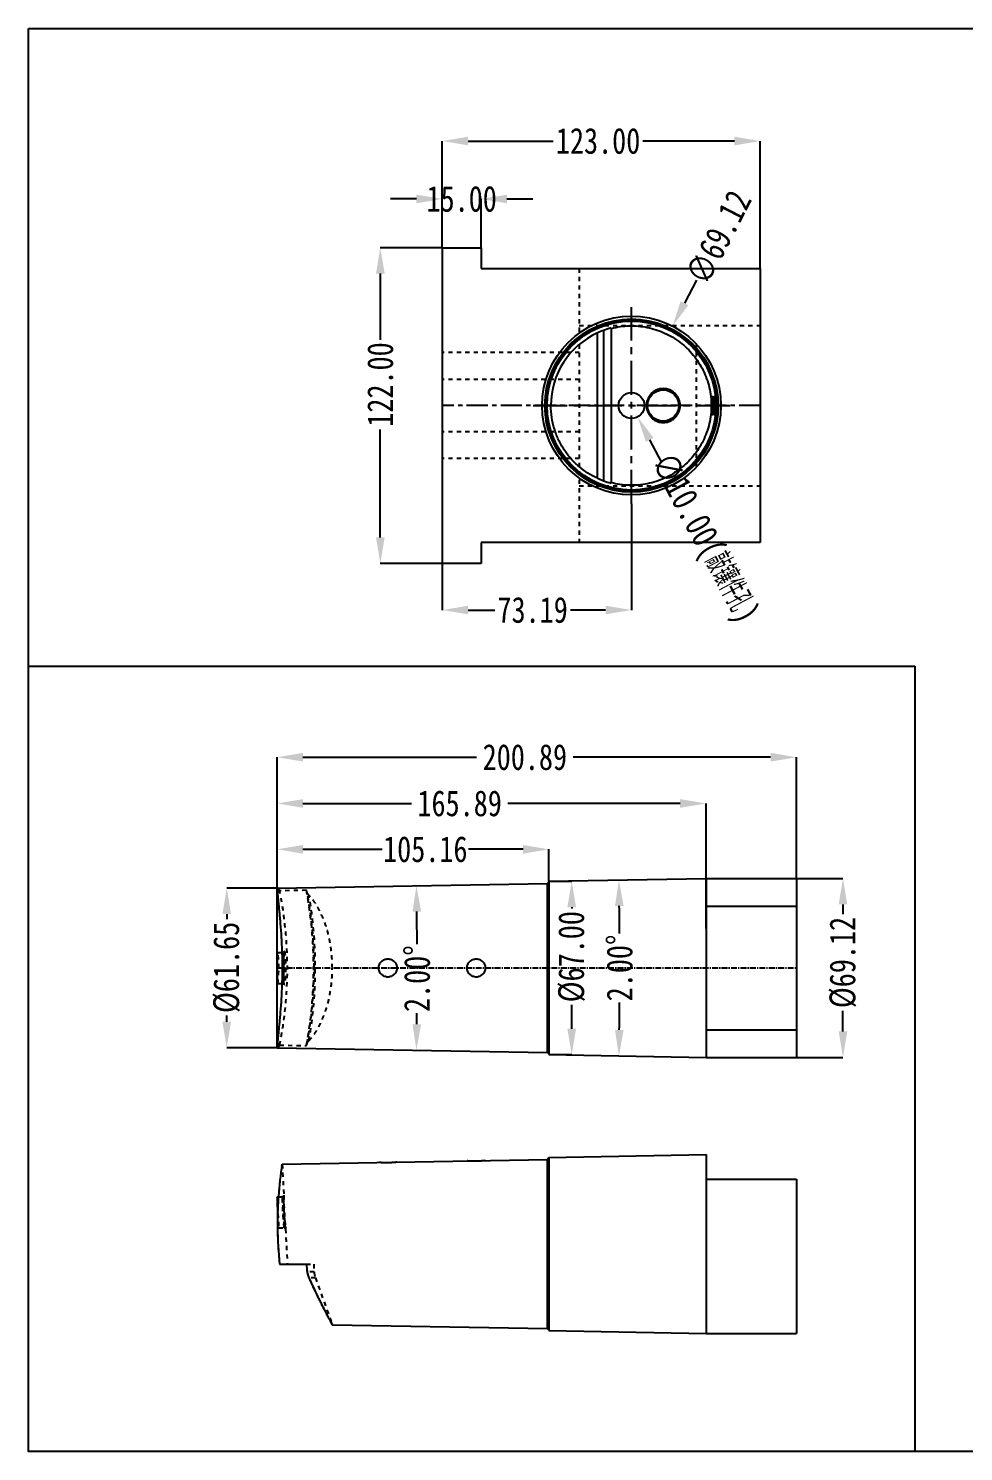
# Model space of a CAD drawing. Header units: millimetres. Extents: x 547 to 3706, y -10485 to 2068.
# Drawn here: x 1062 to 1424, y -6624 to -6074 of the extents above; entities that cross this region are included whole.
import ezdxf

# ---------------------------------------------------------------- set-up
doc = ezdxf.new("R2010")
doc.units = ezdxf.units.MM
doc.header["$LTSCALE"] = 16.335
doc.header["$PDMODE"] = 3
doc.header["$PDSIZE"] = 0.3125
doc.linetypes.add('CENTER', pattern=[0.6, 0.375, -0.075, 0.075, -0.075])
doc.linetypes.add('HIDDEN', pattern=[0.2, 0.1, -0.1])
doc.layers.get('0').update_dxf_attribs({"linetype": 'CONTINUOUS'})
doc.layers.get('Defpoints').update_dxf_attribs({"linetype": 'CONTINUOUS'})
doc.layers.add('DEFAULT_2', color=8, linetype='HIDDEN')
doc.styles.get("Standard").update_dxf_attribs({"font": 'txt', "width": 0.8})
doc.dimstyles.new('11', dxfattribs={"dimtxt": 10, "dimasz": 10, "dimexe": 0, "dimexo": 0, "dimgap": 0, "dimtad": 0, "dimzin": 0, "dimdsep": 46, "dimtxsty": 'Standard', "dimcen": 0, "dimclrd": 4, "dimclre": 4, "dimclrt": 6, "dimazin": 0, "dimtfac": 1, "dimtofl": 0, "dimtmove": 0, "dimatfit": 3, "dimfxl": 0, "dimtolj": 1, "dimtzin": 0, "dimarcsym": 0})

# ---------------------------------------------------------------- blocks, each defined once
blk = doc.blocks.new('*D340')
at = {"color": 4, "lineweight": -2}
for p, q in [((1158.15, -6406.15), (1138.68, -6406.15)), ((1138.68, -6416.15), (1138.68, -6418.09)), ((1138.68, -6457.8), (1138.68, -6455.42)), ((1158.15, -6467.8), (1138.68, -6467.8))]:
    blk.add_line(p, q, dxfattribs=at)
at = {"color": 4}
for points in [[(1137.01, -6416.15), (1140.34, -6416.15), (1138.68, -6406.15)], [(1137.01, -6457.8), (1140.34, -6457.8), (1138.68, -6467.8)]]:
    blk.add_solid(points, dxfattribs=at)
at = {"layer": 'Defpoints', "color": 0}
for p in [(1138.68, -6406.15), (1158.15, -6406.15), (1158.15, -6467.8)]:
    blk.add_point(p, dxfattribs=at)
at = {"color": 6, "insert": (1138.68, -6436.76), "char_height": 10, "attachment_point": 5, "rotation": 90}
blk.add_mtext('\\A1;%%c61.65', dxfattribs=at)
blk = doc.blocks.new('*D341')
at = {"color": 4, "lineweight": -2}
for p, q in [((1158.15, -6406.15), (1158.15, -6391.11)), ((1168.15, -6391.11), (1198.81, -6391.11)), ((1253.31, -6391.11), (1232.14, -6391.11)), ((1263.31, -6403.48), (1263.31, -6391.11))]:
    blk.add_line(p, q, dxfattribs=at)
at = {"color": 4}
for points in [[(1168.15, -6389.45), (1168.15, -6392.78), (1158.15, -6391.11)], [(1253.31, -6389.45), (1253.31, -6392.78), (1263.31, -6391.11)]]:
    blk.add_solid(points, dxfattribs=at)
at = {"layer": 'Defpoints', "color": 0}
for p in [(1263.31, -6391.11), (1263.31, -6403.48), (1158.15, -6406.15)]:
    blk.add_point(p, dxfattribs=at)
at = {"color": 6, "insert": (1215.48, -6391.11), "char_height": 10, "attachment_point": 5}
blk.add_mtext('\\A1;105.16', dxfattribs=at)
blk = doc.blocks.new('*D342')
at = {"color": 4, "lineweight": -2}
for p, q in [((1158.15, -6403.38), (1158.15, -6373.39)), ((1168.15, -6373.39), (1210.09, -6373.39)), ((1314.05, -6373.39), (1247.42, -6373.39)), ((1324.05, -6421.7), (1324.05, -6373.39))]:
    blk.add_line(p, q, dxfattribs=at)
at = {"color": 4}
for points in [[(1168.15, -6371.72), (1168.15, -6375.05), (1158.15, -6373.39)], [(1314.05, -6371.72), (1314.05, -6375.05), (1324.05, -6373.39)]]:
    blk.add_solid(points, dxfattribs=at)
at = {"layer": 'Defpoints', "color": 0}
for p in [(1324.05, -6373.39), (1158.15, -6403.38), (1324.05, -6421.7)]:
    blk.add_point(p, dxfattribs=at)
at = {"color": 6, "insert": (1228.76, -6373.39), "char_height": 10, "attachment_point": 5}
blk.add_mtext('\\A1;165.89', dxfattribs=at)
blk = doc.blocks.new('*D343')
at = {"color": 4, "lineweight": -2}
for p, q in [((1158.15, -6398.63), (1158.15, -6355.51)), ((1168.15, -6355.51), (1235.31, -6355.51)), ((1349.05, -6355.51), (1272.64, -6355.51)), ((1359.05, -6402.42), (1359.05, -6355.51))]:
    blk.add_line(p, q, dxfattribs=at)
at = {"color": 4}
for points in [[(1168.15, -6353.84), (1168.15, -6357.18), (1158.15, -6355.51)], [(1349.05, -6353.84), (1349.05, -6357.18), (1359.05, -6355.51)]]:
    blk.add_solid(points, dxfattribs=at)
at = {"layer": 'Defpoints', "color": 0}
for p in [(1359.05, -6355.51), (1158.15, -6398.63), (1359.05, -6402.42)]:
    blk.add_point(p, dxfattribs=at)
at = {"color": 6, "insert": (1253.98, -6355.51), "char_height": 10, "attachment_point": 5}
blk.add_mtext('\\A1;200.89', dxfattribs=at)
blk = doc.blocks.new('*D344')
at = {"color": 4, "lineweight": -2}
for start, end in [(0.28909, 0.68523), (359.31477, 359.4497)]:
    blk.add_arc((-607.92, -6436.98), 1820.24, start, end, dxfattribs=at)
at = {"color": 4}
for points in [[(1210.52, -6415.23), (1213.85, -6415.18), (1212.04, -6405.21)], [(1213.85, -6458.77), (1210.52, -6458.72), (1212.04, -6468.74)]]:
    blk.add_solid(points, dxfattribs=at)
at = {"layer": 'Defpoints', "color": 0}
for p in [(1158.15, -6406.15), (1262.71, -6404.32), (1212.29, -6426.39), (1158.15, -6467.8), (1262.71, -6469.63)]:
    blk.add_point(p, dxfattribs=at)
at = {"color": 6, "insert": (1212.31, -6441.12), "char_height": 10, "attachment_point": 5, "rotation": 89.8694}
blk.add_mtext('\\A1;2.00°', dxfattribs=at)
blk = doc.blocks.new('*D345')
at = {"color": 4, "lineweight": -2}
for start, end in [(0.39246, 0.70566), (359.29434, 359.60754)]:
    blk.add_arc((-655.9, -6436.98), 1946.56, start, end, dxfattribs=at)
at = {"color": 4}
for points in [[(1288.84, -6413.03), (1292.18, -6412.98), (1290.36, -6403)], [(1292.18, -6460.97), (1288.84, -6460.92), (1290.36, -6470.95)]]:
    blk.add_solid(points, dxfattribs=at)
at = {"layer": 'Defpoints', "color": 0}
for p in [(1263.31, -6403.48), (1324.05, -6402.41), (1290.62, -6448.3), (1263.31, -6470.48), (1324.05, -6471.54)]:
    blk.add_point(p, dxfattribs=at)
at = {"color": 6, "insert": (1290.66, -6436.98), "char_height": 10, "attachment_point": 5, "rotation": 90}
blk.add_mtext('\\A1;2.00°', dxfattribs=at)
blk = doc.blocks.new('*D346')
at = {"color": 4, "lineweight": -2}
for p, q in [((1349.4, -6402.41), (1377.02, -6402.41)), ((1377.02, -6412.41), (1377.02, -6416.2)), ((1377.02, -6461.54), (1377.02, -6453.54)), ((1352.85, -6471.54), (1377.02, -6471.54))]:
    blk.add_line(p, q, dxfattribs=at)
at = {"color": 4}
for points in [[(1375.36, -6412.41), (1378.69, -6412.41), (1377.02, -6402.41)], [(1375.36, -6461.54), (1378.69, -6461.54), (1377.02, -6471.54)]]:
    blk.add_solid(points, dxfattribs=at)
at = {"layer": 'Defpoints', "color": 0}
for p in [(1349.4, -6402.41), (1352.85, -6471.54), (1377.02, -6471.54)]:
    blk.add_point(p, dxfattribs=at)
at = {"color": 6, "insert": (1377.02, -6434.87), "char_height": 10, "attachment_point": 5, "rotation": 90}
blk.add_mtext('\\A1;%%c69.12', dxfattribs=at)
blk = doc.blocks.new('*D347')
at = {"color": 4, "lineweight": -2}
for p, q in [((1263.31, -6403.48), (1272.1, -6403.48)), ((1272.1, -6413.48), (1272.1, -6413.96)), ((1272.1, -6460.48), (1272.1, -6451.29)), ((1263.31, -6470.48), (1272.1, -6470.48))]:
    blk.add_line(p, q, dxfattribs=at)
at = {"color": 4}
for points in [[(1270.44, -6413.48), (1273.77, -6413.48), (1272.1, -6403.48)], [(1270.44, -6460.48), (1273.77, -6460.48), (1272.1, -6470.48)]]:
    blk.add_solid(points, dxfattribs=at)
at = {"layer": 'Defpoints', "color": 0}
for p in [(1263.31, -6403.48), (1263.31, -6470.48), (1272.1, -6470.48)]:
    blk.add_point(p, dxfattribs=at)
at = {"color": 6, "insert": (1272.1, -6432.63), "char_height": 10, "attachment_point": 5, "rotation": 90}
blk.add_mtext('\\A1;%%c67.00', dxfattribs=at)
blk = doc.blocks.new('*D436')
at = {"color": 4, "lineweight": -2}
blk.add_line((1320.31, -6171.1), (1315.71, -6179.98), dxfattribs=at)
at = {"color": 4}
blk.add_solid([(1314.23, -6179.22), (1317.19, -6180.75), (1311.11, -6188.87)], dxfattribs=at)
at = {"layer": 'Defpoints', "color": 0}
for p in [(1311.11, -6188.87), (1279.35, -6250.26)]:
    blk.add_point(p, dxfattribs=at)
at = {"color": 6, "insert": (1328.88, -6154.52), "char_height": 10, "attachment_point": 5, "rotation": 62.642}
blk.add_mtext('\\A1;∅69.12', dxfattribs=at)
blk = doc.blocks.new('*D437')
at = {"color": 4, "lineweight": -2}
for p, q in [((1212.04, -6139.69), (1202.04, -6139.69)), ((1222.04, -6158.56), (1222.04, -6139.69)), ((1237.04, -6158.56), (1237.04, -6139.69)), ((1247.04, -6139.69), (1257.04, -6139.69))]:
    blk.add_line(p, q, dxfattribs=at)
at = {"color": 4}
for points in [[(1212.04, -6138.02), (1212.04, -6141.35), (1222.04, -6139.69)], [(1247.04, -6138.02), (1247.04, -6141.35), (1237.04, -6139.69)]]:
    blk.add_solid(points, dxfattribs=at)
at = {"layer": 'Defpoints', "color": 0}
for p in [(1237.04, -6139.69), (1222.04, -6158.56), (1237.04, -6158.56)]:
    blk.add_point(p, dxfattribs=at)
at = {"color": 6, "insert": (1229.54, -6139.69), "char_height": 10, "attachment_point": 5}
blk.add_mtext('\\A1;15.00', dxfattribs=at)
blk = doc.blocks.new('*D438')
at = {"color": 4, "lineweight": -2}
for p, q in [((1222.04, -6153.56), (1222.04, -6117.29)), ((1232.04, -6117.29), (1264.98, -6117.29)), ((1335.04, -6117.29), (1299.65, -6117.29)), ((1345.04, -6166.56), (1345.04, -6117.29))]:
    blk.add_line(p, q, dxfattribs=at)
at = {"color": 4}
for points in [[(1232.04, -6115.63), (1232.04, -6118.96), (1222.04, -6117.29)], [(1335.04, -6115.63), (1335.04, -6118.96), (1345.04, -6117.29)]]:
    blk.add_solid(points, dxfattribs=at)
at = {"layer": 'Defpoints', "color": 0}
for p in [(1345.04, -6117.29), (1222.04, -6153.56), (1345.04, -6166.56)]:
    blk.add_point(p, dxfattribs=at)
at = {"color": 6, "insert": (1282.31, -6117.29), "char_height": 10, "attachment_point": 5}
blk.add_mtext('\\A1;123.00', dxfattribs=at)
blk = doc.blocks.new('*D439')
at = {"color": 4, "lineweight": -2}
for p, q in [((1222.04, -6158.56), (1198.08, -6158.56)), ((1198.08, -6168.56), (1198.08, -6194.09)), ((1198.08, -6270.56), (1198.08, -6228.75)), ((1222.04, -6280.56), (1198.08, -6280.56))]:
    blk.add_line(p, q, dxfattribs=at)
at = {"color": 4}
for points in [[(1196.41, -6168.56), (1199.75, -6168.56), (1198.08, -6158.56)], [(1196.41, -6270.56), (1199.75, -6270.56), (1198.08, -6280.56)]]:
    blk.add_solid(points, dxfattribs=at)
at = {"layer": 'Defpoints', "color": 0}
for p in [(1222.04, -6158.56), (1198.08, -6280.56), (1222.04, -6280.56)]:
    blk.add_point(p, dxfattribs=at)
at = {"color": 6, "insert": (1198.08, -6211.42), "char_height": 10, "attachment_point": 5, "rotation": 90}
blk.add_mtext('\\A1;122.00', dxfattribs=at)
blk = doc.blocks.new('*D440')
at = {"color": 4, "lineweight": -2}
for p, q in [((1295.23, -6257.58), (1295.23, -6298.61)), ((1222.04, -6266.72), (1222.04, -6298.61)), ((1232.04, -6298.61), (1242.32, -6298.61)), ((1285.23, -6298.61), (1271.66, -6298.61))]:
    blk.add_line(p, q, dxfattribs=at)
at = {"color": 4}
for points in [[(1232.04, -6296.94), (1232.04, -6300.27), (1222.04, -6298.61)], [(1285.23, -6296.94), (1285.23, -6300.27), (1295.23, -6298.61)]]:
    blk.add_solid(points, dxfattribs=at)
at = {"layer": 'Defpoints', "color": 0}
for p in [(1295.23, -6257.58), (1222.04, -6266.72), (1222.04, -6298.61)]:
    blk.add_point(p, dxfattribs=at)
at = {"color": 6, "insert": (1256.99, -6298.61), "char_height": 10, "attachment_point": 5}
blk.add_mtext('\\A1;73.19', dxfattribs=at)
blk = doc.blocks.new('*D441')
at = {"color": 4, "lineweight": -2}
blk.add_line((1306.98, -6241.63), (1302.28, -6232.8), dxfattribs=at)
at = {"color": 4}
blk.add_solid([(1303.75, -6232.02), (1300.81, -6233.58), (1297.58, -6223.97)], dxfattribs=at)
at = {"layer": 'Defpoints', "color": 0}
for p in [(1292.88, -6215.15), (1297.58, -6223.97)]:
    blk.add_point(p, dxfattribs=at)
at = {"color": 6, "insert": (1322.8, -6271.33), "char_height": 10, "attachment_point": 5, "rotation": 298.0356}
blk.add_mtext('\\A1;∅10.00({\\Fromanc,gbcbig|c134;敲镶件孔})', dxfattribs=at)

msp = doc.modelspace()

# ---------------------------------------------------------------- linework, layer by layer
at = {"color": 7, "linetype": 'Continuous'}
for p, q in [((1222.042, -6158.561), (1222.042, -6280.561)), ((1222.042, -6158.561), (1237.042, -6158.561)), ((1237.042, -6158.561), (1237.042, -6166.561)), ((1237.042, -6166.561), (1345.042, -6166.561)), ((1345.042, -6166.561), (1345.042, -6272.561)), ((1282.092, -6247.684), (1282.092, -6191.438)), ((1284.421, -6190.475), (1284.421, -6248.646)), ((1287.345, -6189.555), (1287.394, -6189.543)), ((1287.394, -6189.543), (1287.394, -6249.578)), ((1326.842, -6218.362), (1326.869, -6219.561)), ((1327.439, -6218.362), (1327.465, -6219.561)), ((1287.394, -6249.578), (1287.345, -6249.566)), ((1345.042, -6272.561), (1237.042, -6272.561)), ((1237.042, -6272.561), (1237.042, -6280.561)), ((1237.042, -6280.561), (1222.042, -6280.561)), ((1262.711, -6404.323), (1263.311, -6403.713)), ((1263.311, -6403.475), (1324.046, -6402.415)), ((1263.311, -6403.475), (1263.311, -6470.475)), ((1324.046, -6402.415), (1359.046, -6402.415)), ((1324.046, -6402.415), (1324.046, -6471.535)), ((1359.046, -6402.415), (1359.046, -6471.535)), ((1158.152, -6406.148), (1262.711, -6404.323)), ((1262.711, -6469.627), (1262.711, -6404.323)), ((1324.046, -6413.113), (1359.046, -6413.113)), ((1158.343, -6430.945), (1160.015, -6430.945)), ((1158.343, -6443.005), (1160.014, -6443.005)), ((1324.046, -6460.837), (1359.046, -6460.837)), ((1158.152, -6467.802), (1262.711, -6469.627)), ((1262.711, -6469.627), (1263.311, -6470.238)), ((1263.311, -6470.475), (1324.046, -6471.535)), ((1324.046, -6471.535), (1359.046, -6471.535)), ((1160.11, -6512.831), (1262.711, -6511.04)), ((1263.311, -6510.43), (1262.711, -6511.04)), ((1262.711, -6576.344), (1262.711, -6511.04)), ((1263.311, -6510.192), (1324.046, -6509.132)), ((1263.311, -6510.192), (1263.311, -6577.192)), ((1324.046, -6518.692), (1324.046, -6578.252)), ((1359.046, -6518.692), (1359.046, -6578.251)), ((1158.152, -6525.401), (1158.69, -6525.401)), ((1159.126, -6551.531), (1169.466, -6551.531)), ((1179.521, -6574.892), (1262.711, -6576.344)), ((1263.311, -6576.955), (1262.711, -6576.344)), ((1263.311, -6577.192), (1324.046, -6578.252)), ((1324.046, -6578.252), (1359.046, -6578.252))]:
    msp.add_line(p, q, dxfattribs=at)
at = {"color": 1, "linetype": 'CENTER', "ltscale": 2.149562}
for p, q in [((1295.233, -6257.577), (1295.233, -6181.545)), ((1257.216, -6219.561), (1333.249, -6219.561))]:
    msp.add_line(p, q, dxfattribs=at)
at = {"color": 1, "linetype": 'CENTER', "ltscale": 1.343471}
msp.add_line((1345.042, -6219.561), (1222.042, -6219.561), dxfattribs=at)
for p, q in [((1061.984, -6320.299), (1404.835, -6320.299)), ((1404.835, -6320.299), (1404.835, -6623.929)), ((1158.152, -6467.802), (1158.152, -6406.148))]:
    msp.add_line(p, q)
at = {"color": 1, "linetype": 'CENTER', "ltscale": 0.373186}
msp.add_line((1158.152, -6436.975), (1359.046, -6436.975), dxfattribs=at)
at = {"color": 2, "linetype": 'Continuous'}
for p, q in [((1324.046, -6509.132), (1324.046, -6518.692)), ((1324.046, -6518.692), (1359.046, -6518.692))]:
    msp.add_line(p, q, dxfattribs=at)
msp.add_lwpolyline([(1061.984, -6073.771), (1831.231, -6073.771), (1831.231, -6623.929), (1061.984, -6623.929)], close=True)
at = {"color": 7, "linetype": 'Continuous'}
for centre, radius in [((1295.233, -6219.561), 34.56), ((1295.233, -6219.561), 33.5), ((1295.233, -6219.561), 33.263), ((1295.233, -6219.561), 32.652), ((1307.494, -6219.561), 6.03)]:
    msp.add_circle(centre, radius, dxfattribs=at)
msp.add_circle((1295.233, -6219.561), 5)
for centre, radius, start, end in [((1294.969, -6219.565), 30.934, 114.59815, 179.99153), ((1295.912, -6221.574), 33.154, 110.27927, 114.6356), ((1295.206, -6219.671), 31.125, 104.62926, 110.27485), ((1295.901, -6217.575), 33.125, 245.36246, 249.72267), ((1295.206, -6219.45), 31.125, 249.72515, 255.37074), ((1310.997, -6536.488), 152.73, 171.08946, 175.81767), ((1303.242, -6523.822), 145.099, 180.6235, 183.15875), ((1303.952, -6535.907), 145.661, 175.84326, 180.60144), ((1305.044, -6535.895), 146.753, 180.60184, 186.1164), ((1330.261, -6534.954), 161.647, 185.88611, 186.94644)]:
    msp.add_arc(centre, radius, start, end, dxfattribs=at)
for points, knots in [([(1287.394, -6189.729), (1289.657, -6189.139), (1293.175, -6188.64), (1297.868, -6188.774), (1301.364, -6189.279), (1304.78, -6190.181), (1308.073, -6191.461), (1311.198, -6193.104), (1314.111, -6195.095), (1316.777, -6197.404), (1319.164, -6199.999), (1321.24, -6202.849), (1322.978, -6205.917), (1324.356, -6209.166), (1325.687, -6213.675), (1326.094, -6217.214), (1326.094, -6219.561)], [0, 0, 0, 0, 0.1246034, 0.1871496, 0.249733, 0.3123487, 0.3749539, 0.4375133, 0.5000281, 0.5625143, 0.6249766, 0.6874384, 0.7499237, 0.812437, 0.8749964, 1, 1, 1, 1]), ([(1314.05, -6219.561), (1314.05, -6219.133), (1313.966, -6218.275), (1313.592, -6217.038), (1312.984, -6215.897), (1312.167, -6214.897), (1311.169, -6214.076), (1310.031, -6213.466), (1308.795, -6213.092), (1307.51, -6212.966), (1306.227, -6213.095), (1304.994, -6213.473), (1303.859, -6214.084), (1302.865, -6214.905), (1302.051, -6215.904), (1301.446, -6217.042), (1301.074, -6218.276), (1300.99, -6219.133), (1300.99, -6219.561)], [0, 0, 0, 0, 0.0625659, 0.125161, 0.1877299, 0.2503052, 0.3128716, 0.3754255, 0.4379583, 0.500464, 0.562942, 0.625392, 0.6878122, 0.7502155, 0.8126218, 0.8750481, 0.9375034, 1, 1, 1, 1]), ([(1326.746, -6219.561), (1326.746, -6219.357), (1326.743, -6218.956), (1326.729, -6218.369), (1326.707, -6217.818), (1326.681, -6217.321), (1326.655, -6216.891), (1326.634, -6216.583), (1326.62, -6216.379), (1326.613, -6216.264), (1326.609, -6216.167), (1326.605, -6216.11), (1326.608, -6216.013), (1326.632, -6216.111), (1326.641, -6216.169), (1326.657, -6216.267), (1326.674, -6216.383), (1326.701, -6216.588), (1326.736, -6216.896), (1326.777, -6217.326), (1326.815, -6217.824), (1326.834, -6218.177), (1326.842, -6218.362)], [0, 0, 0, 0, 0.104313, 0.2057894, 0.300873, 0.3867628, 0.4609161, 0.5211203, 0.5453459, 0.5654087, 0.5811664, 0.5924797, 0.6014842, 0.611195, 0.6228478, 0.6389199, 0.6592672, 0.6837444, 0.7443422, 0.8187609, 0.9048181, 1, 1, 1, 1]), ([(1327.342, -6219.561), (1327.343, -6219.357), (1327.339, -6218.956), (1327.325, -6218.369), (1327.304, -6217.818), (1327.279, -6217.321), (1327.253, -6216.892), (1327.233, -6216.583), (1327.22, -6216.379), (1327.213, -6216.264), (1327.208, -6216.167), (1327.205, -6216.11), (1327.208, -6216.013), (1327.231, -6216.111), (1327.241, -6216.169), (1327.257, -6216.267), (1327.273, -6216.383), (1327.3, -6216.588), (1327.335, -6216.896), (1327.375, -6217.326), (1327.412, -6217.824), (1327.431, -6218.177), (1327.439, -6218.362)], [0, 0, 0, 0, 0.104319, 0.2058011, 0.3008901, 0.3867836, 0.4609381, 0.5211416, 0.5453665, 0.5654287, 0.5811861, 0.5924996, 0.6015076, 0.6112117, 0.6228602, 0.6389276, 0.6592704, 0.6837436, 0.7443362, 0.8187535, 0.9048133, 1, 1, 1, 1]), ([(1282.092, -6247.684), (1279.517, -6246.503), (1275.857, -6244.167), (1271.752, -6240.154), (1269.076, -6236.673), (1266.902, -6232.79), (1265.284, -6228.579), (1264.274, -6224.134), (1264.037, -6221.087), (1264.037, -6219.561)], [0, 0, 0, 0, 0.241108, 0.3634963, 0.4875156, 0.6133767, 0.741001, 0.8701184, 1, 1, 1, 1]), ([(1326.094, -6219.561), (1326.094, -6221.907), (1325.686, -6225.446), (1324.359, -6229.956), (1322.98, -6233.205), (1321.237, -6236.271), (1319.16, -6239.12), (1316.776, -6241.717), (1314.11, -6244.027), (1311.198, -6246.019), (1308.074, -6247.664), (1304.781, -6248.944), (1300.231, -6250.139), (1294.34, -6250.653), (1289.657, -6249.982), (1287.394, -6249.392)], [0, 0, 0, 0, 0.1250334, 0.1876083, 0.2501278, 0.3126269, 0.375108, 0.4375798, 0.5000746, 0.5626058, 0.6251806, 0.6877919, 0.7504191, 0.8753765, 1, 1, 1, 1]), ([(1300.99, -6219.561), (1300.99, -6219.989), (1301.074, -6220.847), (1301.447, -6222.083), (1302.054, -6223.222), (1302.87, -6224.221), (1303.866, -6225.042), (1305.002, -6225.652), (1306.236, -6226.028), (1307.519, -6226.155), (1308.804, -6226.028), (1310.039, -6225.652), (1311.176, -6225.04), (1312.172, -6224.219), (1312.988, -6223.219), (1313.593, -6222.08), (1313.966, -6220.845), (1314.05, -6219.988), (1314.05, -6219.561)], [0, 0, 0, 0, 0.0625628, 0.1251344, 0.1876474, 0.250134, 0.3125919, 0.3750403, 0.4374963, 0.4999735, 0.5624788, 0.6250054, 0.6875317, 0.750044, 0.8125393, 0.8750217, 0.9375003, 1, 1, 1, 1]), ([(1326.869, -6219.561), (1326.869, -6219.815), (1326.862, -6220.311), (1326.837, -6220.92), (1326.808, -6221.38), (1326.788, -6221.648), (1326.771, -6221.85), (1326.758, -6221.992), (1326.745, -6222.126), (1326.728, -6222.29), (1326.708, -6222.474), (1326.683, -6222.669), (1326.664, -6222.808), (1326.65, -6222.901), (1326.641, -6222.955), (1326.632, -6223), (1326.626, -6223.034), (1326.619, -6223.058), (1326.617, -6223.072), (1326.609, -6223.08), (1326.607, -6223.065), (1326.606, -6223.051), (1326.606, -6223.034), (1326.606, -6223.024)], [0, 0, 0, 0, 0.2123779, 0.4151777, 0.5096385, 0.5980553, 0.639674, 0.6794007, 0.7171289, 0.7527544, 0.8172781, 0.8721367, 0.9166492, 0.9348758, 0.9503387, 0.9629807, 0.9727469, 0.9796112, 0.9835985, 0.9849319, 0.9871183, 0.9921109, 1, 1, 1, 1]), ([(1326.606, -6223.024), (1326.607, -6222.971), (1326.615, -6222.831), (1326.631, -6222.575), (1326.655, -6222.227), (1326.693, -6221.613), (1326.734, -6220.715), (1326.746, -6219.962), (1326.746, -6219.561)], [0, 0, 0, 0, 0.0459819, 0.1209282, 0.2226409, 0.347807, 0.653052, 1, 1, 1, 1]), ([(1327.465, -6219.561), (1327.465, -6219.815), (1327.458, -6220.311), (1327.434, -6220.92), (1327.406, -6221.38), (1327.386, -6221.648), (1327.369, -6221.85), (1327.357, -6221.992), (1327.344, -6222.126), (1327.327, -6222.29), (1327.307, -6222.474), (1327.283, -6222.669), (1327.264, -6222.808), (1327.25, -6222.901), (1327.241, -6222.955), (1327.232, -6223), (1327.226, -6223.034), (1327.219, -6223.058), (1327.217, -6223.072), (1327.209, -6223.08), (1327.207, -6223.065), (1327.206, -6223.051), (1327.206, -6223.034), (1327.206, -6223.024)], [0, 0, 0, 0, 0.2123852, 0.4151926, 0.5096569, 0.5980762, 0.6396958, 0.6794228, 0.717151, 0.7527761, 0.8172979, 0.8721532, 0.9166617, 0.9348863, 0.9503475, 0.9629882, 0.9727537, 0.9796181, 0.9836062, 0.9849408, 0.9871251, 0.9921147, 1, 1, 1, 1]), ([(1327.206, -6223.024), (1327.207, -6222.971), (1327.214, -6222.832), (1327.23, -6222.575), (1327.253, -6222.227), (1327.29, -6221.613), (1327.331, -6220.715), (1327.343, -6219.962), (1327.342, -6219.561)], [0, 0, 0, 0, 0.0459682, 0.1209012, 0.2226047, 0.347768, 0.6530272, 1, 1, 1, 1]), ([(1158.498, -6406.142), (1158.485, -6406.142), (1158.456, -6406.15), (1158.42, -6406.182), (1158.39, -6406.23), (1158.352, -6406.329), (1158.319, -6406.502), (1158.296, -6406.763), (1158.288, -6407.097), (1158.294, -6407.503), (1158.314, -6407.978), (1158.347, -6408.523), (1158.392, -6409.136), (1158.472, -6410.085), (1158.598, -6411.43), (1158.776, -6413.225), (1158.975, -6415.248), (1159.184, -6417.479), (1159.472, -6420.807), (1159.793, -6425.317), (1160.049, -6431.029), (1160.11, -6434.967), (1160.11, -6436.975)], [0, 0, 0, 0, 0.0012809, 0.0027215, 0.0045264, 0.0068047, 0.0129709, 0.0214285, 0.0322139, 0.0453144, 0.0607015, 0.0783395, 0.0981906, 0.1202154, 0.1706189, 0.2290832, 0.2949474, 0.3675314, 0.4461505, 0.618499, 0.8054964, 1, 1, 1, 1]), ([(1158.343, -6430.945), (1158.33, -6430.945), (1158.312, -6430.975), (1158.298, -6431.014), (1158.278, -6431.092), (1158.259, -6431.222), (1158.238, -6431.422), (1158.22, -6431.674), (1158.198, -6432.109), (1158.179, -6432.765), (1158.165, -6433.667), (1158.157, -6434.697), (1158.153, -6435.814), (1158.152, -6436.583), (1158.152, -6436.975)], [0, 0, 0, 0, 0.0068538, 0.0132438, 0.0218735, 0.0459798, 0.0791019, 0.1209826, 0.1713169, 0.2953041, 0.4462414, 0.6185283, 0.8057981, 1, 1, 1, 1]), ([(1197.483, -6436.975), (1197.487, -6436.517), (1197.664, -6435.592), (1198.45, -6434.423), (1199.621, -6433.64), (1201.003, -6433.366), (1202.384, -6433.641), (1203.552, -6434.424), (1204.337, -6435.592), (1204.515, -6436.517), (1204.518, -6436.975)], [0, 0, 0, 0, 0.1250892, 0.2500939, 0.3751056, 0.5002027, 0.6252128, 0.7500459, 0.8749302, 1, 1, 1, 1]), ([(1231.653, -6436.975), (1231.657, -6436.517), (1231.834, -6435.592), (1232.62, -6434.423), (1233.791, -6433.64), (1235.173, -6433.366), (1236.554, -6433.641), (1237.722, -6434.424), (1238.507, -6435.592), (1238.685, -6436.517), (1238.688, -6436.975)], [0, 0, 0, 0, 0.1250866, 0.2500925, 0.3751049, 0.500199, 0.6252076, 0.7500447, 0.8749324, 1, 1, 1, 1]), ([(1158.152, -6436.975), (1158.152, -6437.367), (1158.153, -6438.136), (1158.157, -6439.253), (1158.165, -6440.283), (1158.179, -6441.185), (1158.198, -6441.841), (1158.22, -6442.277), (1158.238, -6442.529), (1158.259, -6442.728), (1158.278, -6442.858), (1158.298, -6442.936), (1158.312, -6442.975), (1158.33, -6443.005), (1158.343, -6443.005)], [0, 0, 0, 0, 0.1942032, 0.3814728, 0.5537861, 0.7047431, 0.828724, 0.8790516, 0.9209239, 0.9540358, 0.9781303, 0.9867549, 0.9931437, 1, 1, 1, 1]), ([(1160.11, -6436.975), (1160.11, -6438.983), (1160.05, -6442.922), (1159.792, -6448.633), (1159.472, -6453.142), (1159.185, -6456.469), (1158.975, -6458.701), (1158.776, -6460.725), (1158.598, -6462.521), (1158.452, -6464.071), (1158.36, -6465.203), (1158.313, -6465.975), (1158.294, -6466.449), (1158.288, -6466.854), (1158.297, -6467.186), (1158.317, -6467.418), (1158.343, -6467.567), (1158.365, -6467.652), (1158.391, -6467.718), (1158.421, -6467.768), (1158.456, -6467.8), (1158.485, -6467.808), (1158.498, -6467.808)], [0, 0, 0, 0, 0.1945064, 0.3815318, 0.5537931, 0.6324152, 0.705037, 0.7709282, 0.8294153, 0.8798697, 0.9217853, 0.9394135, 0.9547638, 0.9678147, 0.9785546, 0.9869877, 0.9903521, 0.993165, 0.9954535, 0.9972696, 0.9987183, 1, 1, 1, 1]), ([(1204.518, -6436.975), (1204.515, -6437.433), (1204.337, -6438.358), (1203.552, -6439.526), (1202.384, -6440.309), (1201.003, -6440.584), (1199.621, -6440.31), (1198.45, -6439.527), (1197.664, -6438.358), (1197.486, -6437.433), (1197.483, -6436.975)], [0, 0, 0, 0, 0.12507, 0.2499545, 0.374788, 0.4997982, 0.6248954, 0.7499077, 0.8749117, 1, 1, 1, 1]), ([(1238.688, -6436.975), (1238.685, -6437.433), (1238.507, -6438.358), (1237.722, -6439.526), (1236.554, -6440.309), (1235.173, -6440.584), (1233.791, -6440.31), (1232.62, -6439.527), (1231.834, -6438.358), (1231.656, -6437.433), (1231.653, -6436.975)], [0, 0, 0, 0, 0.1250677, 0.2499556, 0.3747931, 0.4998017, 0.6248959, 0.7499087, 0.8749141, 1, 1, 1, 1]), ([(1204.518, -6512.056), (1204.512, -6512.056), (1204.489, -6512.06), (1204.438, -6512.065), (1204.355, -6512.077), (1204.24, -6512.09), (1204.093, -6512.108), (1203.839, -6512.137), (1203.457, -6512.176), (1202.931, -6512.222), (1202.104, -6512.28), (1201.003, -6512.323), (1199.902, -6512.319), (1199.072, -6512.29), (1198.546, -6512.262), (1198.163, -6512.236), (1197.909, -6512.216), (1197.762, -6512.204), (1197.646, -6512.194), (1197.563, -6512.186), (1197.512, -6512.182), (1197.489, -6512.179), (1197.483, -6512.179)], [0, 0, 0, 0, 0.0026383, 0.0098774, 0.0217479, 0.0382756, 0.0593441, 0.0846789, 0.1470124, 0.2227643, 0.3091027, 0.5001626, 0.6912546, 0.7775974, 0.8533113, 0.9155591, 0.9408391, 0.9618525, 0.978331, 0.990162, 0.9973739, 1, 1, 1, 1]), ([(1238.688, -6511.459), (1238.682, -6511.459), (1238.659, -6511.464), (1238.608, -6511.469), (1238.525, -6511.48), (1238.41, -6511.493), (1238.263, -6511.511), (1238.009, -6511.539), (1237.627, -6511.578), (1237.101, -6511.623), (1236.273, -6511.68), (1235.173, -6511.723), (1234.072, -6511.719), (1233.242, -6511.691), (1232.716, -6511.664), (1232.333, -6511.638), (1232.079, -6511.619), (1231.932, -6511.607), (1231.816, -6511.597), (1231.733, -6511.589), (1231.682, -6511.585), (1231.659, -6511.582), (1231.653, -6511.582)], [0, 0, 0, 0, 0.002638, 0.0098753, 0.0217432, 0.0382678, 0.0593332, 0.0846654, 0.1469959, 0.2227485, 0.3090901, 0.5001592, 0.6912605, 0.7776065, 0.8533216, 0.9155679, 0.9408462, 0.9618578, 0.9783343, 0.9901637, 0.9973744, 1, 1, 1, 1]), ([(1169.8, -6554.504), (1169.825, -6554.706), (1169.954, -6555.505), (1170.208, -6556.282), (1170.457, -6556.833)], [0, 0, 0, 0, 0.2521062, 1, 1, 1, 1]), ([(1170.457, -6556.833), (1171.02, -6558.081), (1172.13, -6560.479), (1173.537, -6563.391), (1174.614, -6565.561), (1175.367, -6567.051), (1176.078, -6568.437), (1176.739, -6569.708), (1177.344, -6570.855), (1177.885, -6571.872), (1178.295, -6572.633), (1178.586, -6573.171), (1178.775, -6573.519), (1178.943, -6573.83), (1179.091, -6574.102), (1179.218, -6574.334), (1179.31, -6574.502), (1179.372, -6574.617), (1179.41, -6574.687), (1179.443, -6574.747), (1179.469, -6574.796), (1179.49, -6574.834), (1179.504, -6574.86), (1179.512, -6574.874), (1179.516, -6574.882), (1179.517, -6574.885), (1179.52, -6574.888), (1179.519, -6574.888)], [0, 0, 0, 0, 0.2032757, 0.3922388, 0.4801203, 0.5629456, 0.6401901, 0.7112816, 0.7756494, 0.8327937, 0.8822582, 0.9039703, 0.9236022, 0.9411062, 0.9564345, 0.9695395, 0.9803728, 0.9849222, 0.9888852, 0.9922555, 0.995027, 0.9971934, 0.9987485, 0.9992949, 0.9996861, 0.9999214, 1, 1, 1, 1])]:
    msp.add_open_spline(points, degree=3, knots=knots, dxfattribs=at)
at = {"layer": 'DEFAULT_2', "color": 8, "linetype": 'HIDDEN'}
for p, q in [((1275.042, -6166.561), (1275.042, -6272.561)), ((1275.042, -6188.561), (1345.042, -6188.561)), ((1275.042, -6199.061), (1222.042, -6199.061)), ((1320.233, -6195.699), (1320.233, -6243.423)), ((1275.042, -6209.461), (1222.042, -6209.461)), ((1275.042, -6229.661), (1222.042, -6229.661)), ((1275.042, -6240.061), (1222.042, -6240.061)), ((1275.042, -6250.561), (1345.042, -6250.561)), ((1169.466, -6406.957), (1159.126, -6407.144)), ((1160.015, -6430.945), (1160.44, -6430.945)), ((1160.742, -6436.365), (1160.749, -6434.094)), ((1160.746, -6439.247), (1160.742, -6436.365)), ((1160.749, -6434.094), (1160.755, -6433.313)), ((1160.755, -6440.602), (1160.746, -6439.247)), ((1160.766, -6441.371), (1160.755, -6440.602)), ((1160.014, -6443.005), (1160.44, -6443.005)), ((1159.126, -6466.806), (1169.466, -6466.993)), ((1160, -6513.547), (1160.11, -6512.831)), ((1160.11, -6512.831), (1160.741, -6524.875)), ((1160.741, -6524.875), (1160.742, -6524.898)), ((1158.152, -6525.401), (1158.784, -6537.461)), ((1158.157, -6525.757), (1158.152, -6525.401)), ((1158.673, -6525.35), (1158.676, -6525.309)), ((1158.69, -6525.401), (1160.242, -6525.401)), ((1160.75, -6525.64), (1160.742, -6524.898)), ((1160.742, -6524.898), (1160.742, -6524.898)), ((1160.836, -6529.103), (1160.791, -6527.7)), ((1160.9, -6530.629), (1160.836, -6529.09)), ((1160.983, -6532.201), (1160.9, -6530.615)), ((1161.079, -6533.726), (1160.982, -6532.187)), ((1161.18, -6535.114), (1161.078, -6533.713)), ((1161.276, -6536.286), (1161.18, -6535.104)), ((1158.784, -6537.461), (1160.926, -6537.461)), ((1161.361, -6537.249), (1161.425, -6537.928)), ((1161.424, -6537.913), (1161.406, -6537.726)), ((1161.426, -6537.935), (1161.424, -6537.913)), ((1161.426, -6537.935), (1162.138, -6551.531)), ((1169.466, -6551.531), (1172.317, -6551.531)), ((1172.318, -6551.531), (1172.474, -6554.504)), ((1172.474, -6554.504), (1169.8, -6554.504)), ((1172.948, -6556.833), (1170.457, -6556.833)), ((1172.948, -6556.833), (1179.519, -6574.888))]:
    msp.add_line(p, q, dxfattribs=at)
for points in [[(1160.864, -6430.69), (1160.87, -6430.665), (1160.865, -6430.678), (1160.818, -6430.759), (1160.669, -6430.887), (1160.44, -6430.945)], [(1160.755, -6433.313), (1160.765, -6432.622), (1160.771, -6432.313), (1160.778, -6432.029), (1160.786, -6431.77), (1160.795, -6431.538), (1160.805, -6431.331), (1160.816, -6431.15), (1160.827, -6430.996), (1160.839, -6430.868), (1160.851, -6430.768), (1160.863, -6430.699), (1160.864, -6430.69)], [(1160.87, -6443.286), (1160.87, -6443.287), (1160.864, -6443.257), (1160.852, -6443.183), (1160.838, -6443.072), (1160.825, -6442.928), (1160.812, -6442.75), (1160.801, -6442.539), (1160.79, -6442.295), (1160.781, -6442.019), (1160.773, -6441.711), (1160.766, -6441.371)], [(1160.44, -6443.005), (1160.622, -6443.041), (1160.79, -6443.157), (1160.859, -6443.259), (1160.87, -6443.286)], [(1160.792, -6527.711), (1160.764, -6526.535), (1160.75, -6525.643)], [(1161.406, -6537.724), (1161.354, -6537.169), (1161.275, -6536.279)]]:
    msp.add_lwpolyline(points, dxfattribs=at)
for centre, radius, start, end in [((1012.937, -6436.975), 149.201, 348.46661, 11.53339), ((1012.937, -6436.975), 159.381, 349.14412, 10.85588), ((1012.937, -6436.975), 159.537, 349.49544, 10.50456), ((1012.937, -6436.975), 160.011, 349.87726, 10.12274), ((1314.236, -6536.952), 156.002, 171.3711, 172.38062), ((1310.077, -6536.4), 151.807, 172.37902, 174.75772), ((1305.713, -6536.021), 147.426, 175.54531, 175.83326), ((1307.427, -6536.155), 149.146, 174.7584, 175.54499), ((1303.497, -6523.813), 145.353, 180.76618, 183.15595), ((1305.315, -6535.946), 147.024, 176.69378, 178.37218), ((1303.141, -6535.84), 144.847, 175.84677, 176.68605), ((1160.242, -6524.901), 0.5, 270, 0.36245), ((1307.978, -6523.704), 147.241, 180.45706, 185.27835), ((1305.264, -6535.943), 146.974, 178.88164, 180.23747), ((1304.568, -6535.931), 146.277, 178.75816, 178.88084), ((1305.161, -6535.944), 146.87, 178.37126, 178.75808), ((1305.732, -6523.683), 147.592, 183.1586, 185.35641), ((1305.313, -6523.714), 147.172, 183.15626, 185.35961), ((1304.104, -6535.947), 145.813, 180.23772, 180.58517), ((1301.793, -6535.975), 143.502, 180.58353, 181.27045), ((1303.459, -6535.925), 145.169, 181.27546, 182.32459), ((1160.926, -6537.961), 0.5, 5.61765, 90), ((1305.381, -6535.849), 147.092, 182.32378, 183.71149), ((1307.796, -6535.672), 149.514, 183.7193, 186.08889), ((1330.044, -6534.977), 161.429, 185.88593, 186.24352), ((1330.177, -6534.963), 161.563, 186.24331, 186.59707), ((1331.441, -6534.815), 162.836, 186.59782, 186.94492), ((1177.542, -6553.559), 7.799, 186.95925, 192.77172), ((1177.681, -6553.528), 7.942, 192.76394, 195.38088), ((1177.797, -6553.496), 8.062, 195.3829, 198.53968), ((1177.939, -6553.448), 8.212, 198.54197, 202.18661), ((1178.051, -6553.403), 8.333, 202.18303, 204.30544), ((1387.519, -6458.709), 238.21, 204.32548, 206.10663), ((1180.503, -6554.083), 8.04, 183, 200), ((1410.193, -6447.553), 263.481, 206.11545, 207.32717)]:
    msp.add_arc(centre, radius, start, end, dxfattribs=at)
for points, knots in [([(1159.126, -6407.144), (1159.065, -6406.997), (1158.954, -6406.741), (1158.806, -6406.455), (1158.694, -6406.289), (1158.615, -6406.196), (1158.543, -6406.142), (1158.498, -6406.142)], [0, 0, 0, 0, 0.3954757, 0.6908945, 0.8016163, 0.8885507, 1, 1, 1, 1]), ([(1169.8, -6407.889), (1169.771, -6407.802), (1169.666, -6407.489), (1169.554, -6407.179), (1169.466, -6406.957)], [0, 0, 0, 0, 0.2778079, 1, 1, 1, 1]), ([(1170.457, -6408.852), (1170.306, -6408.699), (1170.048, -6408.403), (1169.855, -6408.056), (1169.8, -6407.889)], [0, 0, 0, 0, 0.5510026, 1, 1, 1, 1]), ([(1179.519, -6436.975), (1179.519, -6433.963), (1179.166, -6429.509), (1177.991, -6423.839), (1176.849, -6419.983), (1175.483, -6416.52), (1173.95, -6413.497), (1172.303, -6410.947), (1171.08, -6409.485), (1170.457, -6408.852)], [0, 0, 0, 0, 0.2995026, 0.4415754, 0.5752382, 0.6987944, 0.8111827, 0.9117232, 1, 1, 1, 1]), ([(1158.784, -6436.975), (1158.784, -6436.583), (1158.777, -6435.813), (1158.747, -6434.695), (1158.698, -6433.665), (1158.645, -6432.881), (1158.596, -6432.327), (1158.56, -6431.976), (1158.524, -6431.673), (1158.487, -6431.421), (1158.452, -6431.223), (1158.415, -6431.076), (1158.389, -6430.992), (1158.358, -6430.945), (1158.343, -6430.945)], [0, 0, 0, 0, 0.1937607, 0.3805941, 0.5525257, 0.7032465, 0.7688899, 0.8272324, 0.877672, 0.9197366, 0.953113, 0.9775304, 0.9928738, 1, 1, 1, 1]), ([(1160.242, -6436.975), (1160.242, -6436.583), (1160.243, -6435.813), (1160.246, -6434.696), (1160.253, -6433.667), (1160.267, -6432.765), (1160.286, -6432.109), (1160.308, -6431.673), (1160.327, -6431.421), (1160.349, -6431.222), (1160.37, -6431.091), (1160.391, -6431.014), (1160.406, -6430.974), (1160.425, -6430.945), (1160.44, -6430.945)], [0, 0, 0, 0, 0.1943325, 0.381284, 0.5534902, 0.7044563, 0.8283578, 0.8786435, 0.9205285, 0.9536279, 0.9777229, 0.9863921, 0.9928558, 1, 1, 1, 1]), ([(1160.44, -6430.945), (1160.455, -6430.945), (1160.489, -6430.99), (1160.518, -6431.076), (1160.558, -6431.223), (1160.596, -6431.421), (1160.637, -6431.674), (1160.695, -6432.109), (1160.763, -6432.764), (1160.831, -6433.666), (1160.884, -6434.695), (1160.919, -6435.813), (1160.926, -6436.582), (1160.926, -6436.975)], [0, 0, 0, 0, 0.0074788, 0.0230484, 0.0475859, 0.0810572, 0.1232291, 0.1737068, 0.2976703, 0.448325, 0.6200131, 0.8062498, 1, 1, 1, 1]), ([(1160.741, -6436.975), (1160.741, -6436.549), (1160.742, -6435.714), (1160.745, -6434.5), (1160.752, -6433.382), (1160.764, -6432.529), (1160.779, -6431.925), (1160.792, -6431.543), (1160.807, -6431.213), (1160.826, -6430.939), (1160.845, -6430.747), (1160.863, -6430.623), (1160.876, -6430.552), (1160.889, -6430.497), (1160.904, -6430.458), (1160.918, -6430.432), (1160.94, -6430.419), (1160.961, -6430.433), (1160.977, -6430.459), (1160.995, -6430.5), (1161.014, -6430.556), (1161.033, -6430.627), (1161.061, -6430.752), (1161.096, -6430.945), (1161.137, -6431.22), (1161.177, -6431.551), (1161.217, -6431.933), (1161.271, -6432.535), (1161.33, -6433.387), (1161.384, -6434.504), (1161.418, -6435.715), (1161.426, -6436.55), (1161.426, -6436.975)], [0, 0, 0, 0, 0.0969584, 0.1902629, 0.2762549, 0.3516884, 0.3845064, 0.4136294, 0.4387688, 0.4597, 0.4762225, 0.4827901, 0.4882196, 0.4925124, 0.4956869, 0.4978183, 0.4991922, 0.5006444, 0.5029245, 0.5062637, 0.5107246, 0.5163197, 0.5230469, 0.5398607, 0.5610414, 0.5863834, 0.6156551, 0.6485712, 0.7240614, 0.8099996, 0.903143, 1, 1, 1, 1]), ([(1158.343, -6443.005), (1158.358, -6443.005), (1158.389, -6442.958), (1158.415, -6442.874), (1158.452, -6442.727), (1158.487, -6442.529), (1158.524, -6442.277), (1158.56, -6441.974), (1158.596, -6441.623), (1158.645, -6441.069), (1158.698, -6440.285), (1158.747, -6439.255), (1158.777, -6438.137), (1158.784, -6437.367), (1158.784, -6436.975)], [0, 0, 0, 0, 0.0071218, 0.0224703, 0.0468928, 0.0802698, 0.1223365, 0.1727835, 0.2311316, 0.296778, 0.4474974, 0.6194208, 0.8062485, 1, 1, 1, 1]), ([(1160.44, -6443.005), (1160.425, -6443.005), (1160.406, -6442.976), (1160.391, -6442.936), (1160.37, -6442.858), (1160.349, -6442.727), (1160.327, -6442.528), (1160.308, -6442.276), (1160.286, -6441.84), (1160.267, -6441.183), (1160.253, -6440.281), (1160.246, -6439.252), (1160.243, -6438.136), (1160.242, -6437.367), (1160.242, -6436.975)], [0, 0, 0, 0, 0.0071653, 0.0136455, 0.0223369, 0.0464878, 0.079645, 0.1215903, 0.1719342, 0.2959003, 0.4468397, 0.6189765, 0.8057258, 1, 1, 1, 1]), ([(1160.926, -6436.975), (1160.926, -6437.368), (1160.919, -6438.138), (1160.884, -6439.256), (1160.831, -6440.286), (1160.763, -6441.187), (1160.695, -6441.843), (1160.637, -6442.277), (1160.596, -6442.53), (1160.558, -6442.728), (1160.518, -6442.874), (1160.489, -6442.96), (1160.455, -6443.005), (1160.44, -6443.005)], [0, 0, 0, 0, 0.1937857, 0.3802036, 0.5519475, 0.702623, 0.8265252, 0.8769502, 0.9190695, 0.9524931, 0.9769866, 0.9925319, 1, 1, 1, 1]), ([(1161.426, -6436.975), (1161.426, -6437.401), (1161.418, -6438.237), (1161.384, -6439.45), (1161.33, -6440.568), (1161.271, -6441.42), (1161.217, -6442.022), (1161.177, -6442.404), (1161.136, -6442.734), (1161.096, -6443.008), (1161.061, -6443.201), (1161.032, -6443.326), (1161.013, -6443.396), (1160.994, -6443.453), (1160.976, -6443.495), (1160.949, -6443.535), (1160.918, -6443.518), (1160.904, -6443.492), (1160.889, -6443.452), (1160.876, -6443.396), (1160.862, -6443.325), (1160.845, -6443.201), (1160.826, -6443.008), (1160.807, -6442.733), (1160.791, -6442.402), (1160.778, -6442.02), (1160.764, -6441.417), (1160.752, -6440.564), (1160.745, -6439.447), (1160.742, -6438.235), (1160.741, -6437.4), (1160.741, -6436.975)], [0, 0, 0, 0, 0.0969683, 0.1902863, 0.2763174, 0.3518558, 0.3847669, 0.4140169, 0.4393202, 0.4604523, 0.47721, 0.4839058, 0.4894687, 0.4938979, 0.4972073, 0.5007895, 0.5021766, 0.5043353, 0.5075401, 0.5118654, 0.5173282, 0.5239286, 0.540511, 0.5614957, 0.5866797, 0.6158313, 0.648662, 0.7240644, 0.8099826, 0.9031324, 1, 1, 1, 1]), ([(1170.457, -6465.098), (1171.08, -6464.465), (1172.301, -6463.002), (1173.949, -6460.455), (1175.484, -6457.433), (1176.849, -6453.969), (1177.987, -6450.11), (1178.85, -6445.927), (1179.393, -6441.513), (1179.519, -6438.498), (1179.519, -6436.975)], [0, 0, 0, 0, 0.0882714, 0.1887416, 0.3010209, 0.424598, 0.5583533, 0.700437, 0.8486149, 1, 1, 1, 1]), ([(1158.498, -6467.808), (1158.542, -6467.809), (1158.615, -6467.755), (1158.694, -6467.663), (1158.806, -6467.496), (1158.954, -6467.21), (1159.065, -6466.954), (1159.126, -6466.806)], [0, 0, 0, 0, 0.1109017, 0.1977693, 0.3085855, 0.6043959, 1, 1, 1, 1]), ([(1169.466, -6466.993), (1169.493, -6466.925), (1169.612, -6466.617), (1169.72, -6466.305), (1169.8, -6466.061)], [0, 0, 0, 0, 0.2220909, 1, 1, 1, 1]), ([(1169.8, -6466.061), (1169.855, -6465.894), (1170.048, -6465.547), (1170.306, -6465.252), (1170.457, -6465.098)], [0, 0, 0, 0, 0.4489974, 1, 1, 1, 1]), ([(1161.426, -6537.935), (1161.364, -6537.298), (1161.243, -6535.956), (1161.076, -6533.78), (1160.932, -6531.406), (1160.827, -6529.031), (1160.776, -6527.219), (1160.755, -6526.042), (1160.747, -6525.447), (1160.742, -6525.082), (1160.742, -6524.917), (1160.741, -6524.875)], [0, 0, 0, 0, 0.1466445, 0.3089882, 0.5005398, 0.6920714, 0.8541362, 0.9161248, 0.9621301, 0.9904411, 1, 1, 1, 1]), ([(1160.242, -6525.401), (1160.243, -6525.44), (1160.243, -6525.593), (1160.248, -6525.933), (1160.255, -6526.484), (1160.27, -6527.227), (1160.294, -6528.131), (1160.343, -6529.554), (1160.415, -6531.064), (1160.51, -6532.601), (1160.589, -6533.717), (1160.67, -6534.744), (1160.749, -6535.644), (1160.81, -6536.298), (1160.852, -6536.733), (1160.877, -6536.985), (1160.898, -6537.183), (1160.912, -6537.326), (1160.923, -6537.413), (1160.925, -6537.452), (1160.926, -6537.461)], [0, 0, 0, 0, 0.0096172, 0.0380948, 0.084335, 0.1465557, 0.2223615, 0.3088294, 0.5001218, 0.5975956, 0.6913073, 0.7776675, 0.853387, 0.915576, 0.9408256, 0.9618367, 0.9784031, 0.9903591, 0.9975819, 1, 1, 1, 1]), ([(1160.926, -6537.461), (1160.924, -6537.452), (1160.923, -6537.412), (1160.912, -6537.326), (1160.898, -6537.182), (1160.877, -6536.983), (1160.852, -6536.731), (1160.809, -6536.295), (1160.748, -6535.639), (1160.67, -6534.737), (1160.588, -6533.709), (1160.509, -6532.593), (1160.438, -6531.432), (1160.377, -6530.271), (1160.329, -6529.154), (1160.294, -6528.124), (1160.27, -6527.222), (1160.255, -6526.481), (1160.248, -6525.979), (1160.245, -6525.679), (1160.244, -6525.536), (1160.242, -6525.449), (1160.242, -6525.411), (1160.242, -6525.401)], [0, 0, 0, 0, 0.0024279, 0.0096677, 0.0216571, 0.0382744, 0.0593437, 0.0846676, 0.1470077, 0.2228662, 0.3093262, 0.4030856, 0.5005708, 0.5980593, 0.6918025, 0.778171, 0.853838, 0.915908, 0.9620157, 0.978511, 0.9904094, 0.997595, 1, 1, 1, 1]), ([(1179.519, -6574.888), (1179.519, -6574.888), (1179.518, -6574.884), (1179.515, -6574.881), (1179.511, -6574.872), (1179.504, -6574.86), (1179.496, -6574.845), (1179.481, -6574.819), (1179.458, -6574.777), (1179.426, -6574.718), (1179.386, -6574.645), (1179.338, -6574.559), (1179.261, -6574.418), (1179.147, -6574.21), (1178.99, -6573.921), (1178.805, -6573.582), (1178.595, -6573.194), (1178.36, -6572.759), (1177.999, -6572.087), (1177.493, -6571.14), (1176.829, -6569.88), (1176.362, -6568.983), (1176.117, -6568.509)], [0, 0, 0, 0, 0.0002626, 0.00105, 0.0023617, 0.0041969, 0.0065552, 0.0094358, 0.0167621, 0.0261708, 0.0376572, 0.0512165, 0.066844, 0.1042808, 0.149837, 0.2032861, 0.2643968, 0.3329383, 0.4086764, 0.5807365, 0.7785405, 1, 1, 1, 1])]:
    msp.add_open_spline(points, degree=3, knots=knots, dxfattribs=at)

# ---------------------------------------------------------------- dimensions: what is measured, and where the dimension line sits
for base, p1, p2, picture, middle in [((1345.042, -6117.293), (1222.042, -6153.561), (1345.042, -6166.561), '*D438', (1282.314, -6117.293)), ((1237.042, -6139.688), (1222.042, -6158.561), (1237.042, -6158.561), '*D437', (1229.542, -6139.688)), ((1222.042, -6298.607), (1295.233, -6257.577), (1222.042, -6266.72), '*D440', (1256.99, -6298.607)), ((1359.046, -6355.508), (1158.152, -6398.631), (1359.046, -6402.415), '*D343', (1253.978, -6355.508)), ((1324.046, -6373.387), (1158.152, -6403.382), (1324.046, -6421.696), '*D342', (1228.756, -6373.387)), ((1263.311, -6391.113), (1158.152, -6406.148), (1263.311, -6403.475), '*D341', (1215.475, -6391.113))]:
    dim = msp.add_linear_dim(base=base, p1=p1, p2=p2, dimstyle='11')
    dim.commit()
    dim.dimension.update_dxf_attribs({"geometry": picture, "text_midpoint": middle, "dimtype": 160})
dim = msp.add_diameter_dim_2p(p1=(1279.351, -6250.255), p2=(1311.115, -6188.866), dimstyle='11')
dim.commit()
dim.dimension.update_dxf_attribs({"geometry": '*D436', "text_midpoint": (1328.884, -6154.524)})
dim = msp.add_linear_dim(base=(1198.081, -6280.561), p1=(1222.042, -6158.561), p2=(1222.042, -6280.561), angle=90, dimstyle='11')
dim.commit()
dim.dimension.update_dxf_attribs({"geometry": '*D439', "text_midpoint": (1198.081, -6211.421), "dimtype": 160})
dim = msp.add_diameter_dim_2p(p1=(1292.882, -6215.147), p2=(1297.583, -6223.974), text='<>({\\Fromanc,gbcbig|c134;敲镶件孔})', dimstyle='11')
dim.commit()
dim.dimension.update_dxf_attribs({"geometry": '*D441', "text_midpoint": (1322.798, -6271.326)})
for base, line1, line2, picture, middle in [((1290.624, -6448.3), ((1263.311, -6470.475), (1324.046, -6471.535)), ((1263.311, -6403.475), (1324.046, -6402.415)), '*D345', (1290.657, -6436.975)), ((1212.287, -6426.385), ((1158.152, -6467.802), (1262.711, -6469.627)), ((1158.152, -6406.148), (1262.711, -6404.323)), '*D344', (1212.313, -6441.124))]:
    dim = msp.add_angular_dim_2l(base=base, line1=line1, line2=line2, dimstyle='11')
    dim.commit()
    dim.dimension.update_dxf_attribs({"geometry": picture, "text_midpoint": middle, "dimtype": 162})
for base, p1, p2, picture, middle in [((1272.105, -6470.475), (1263.311, -6403.475), (1263.311, -6470.475), '*D347', (1272.105, -6432.625)), ((1377.023, -6471.535), (1349.397, -6402.415), (1352.85, -6471.535), '*D346', (1377.023, -6434.87)), ((1138.678, -6406.148), (1158.152, -6467.802), (1158.152, -6406.148), '*D340', (1138.678, -6436.758))]:
    dim = msp.add_linear_dim(base=base, p1=p1, p2=p2, angle=90, text='%%c<>', dimstyle='11')
    dim.commit()
    dim.dimension.update_dxf_attribs({"geometry": picture, "text_midpoint": middle, "dimtype": 160})

doc.saveas('drawing.dxf')
